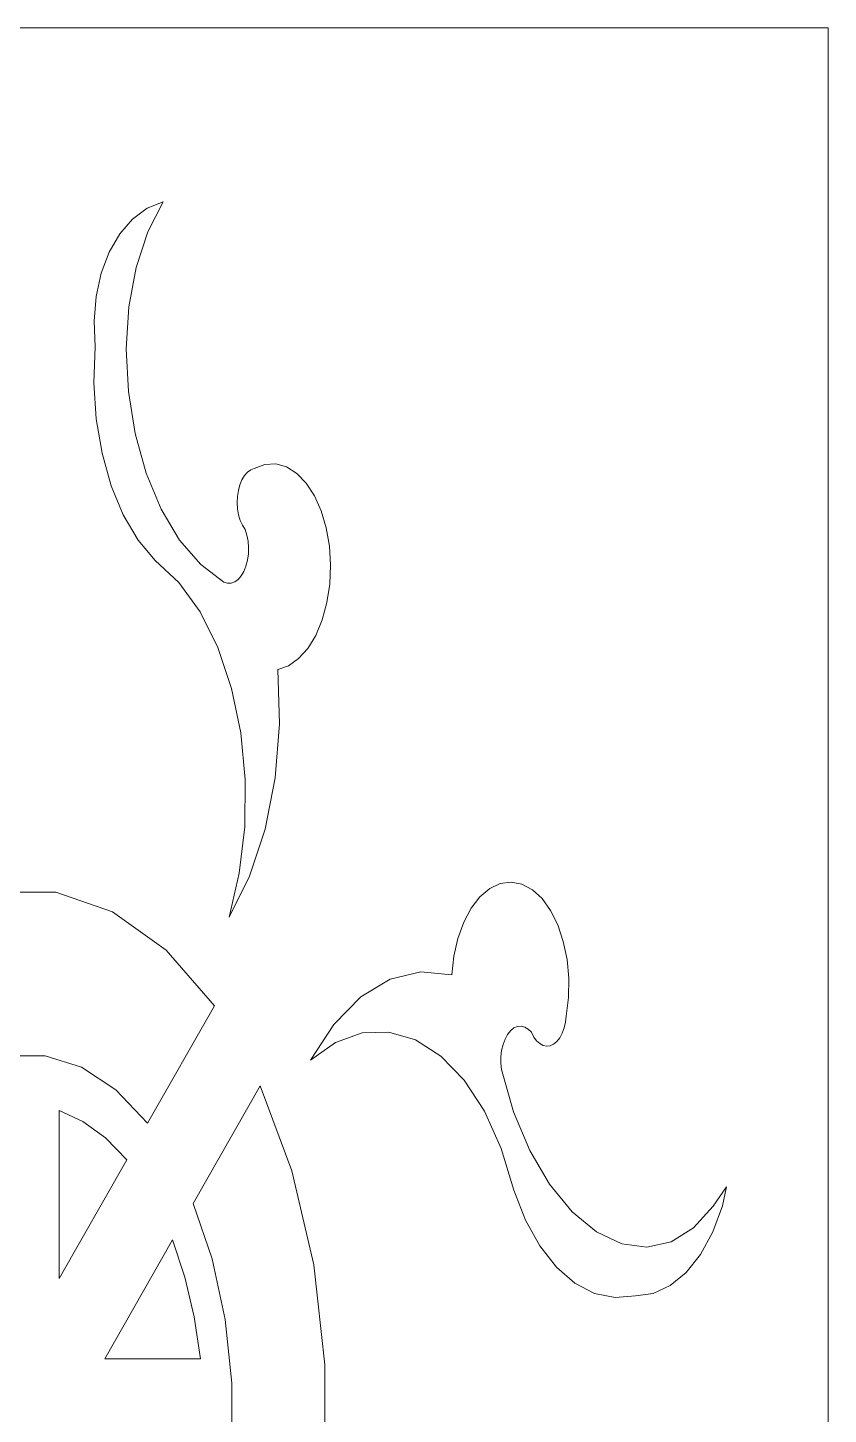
# Model space of a CAD drawing. Header units: centimetres. Extents: x -27 to -16.8, y -8.8 to 8.7.
# Drawn here: x -24.481 to -21.963, y 4.34 to 8.701 of the extents above; entities that cross this region are included whole.
import ezdxf

# ---------------------------------------------------------------- set-up
doc = ezdxf.new("R2010")
doc.units = ezdxf.units.CM
doc.header["$MEASUREMENT"] = 0
doc.layers.add('layer 1', color=7, linetype='Continuous')

msp = doc.modelspace()

# ---------------------------------------------------------------- linework, layer by layer
at = {"layer": 'layer 1', "color": 250, "lineweight": 20}
for points, knots in [([(-21.9627, -0.02055), (-21.9627, -0.02055), (-21.96271, 8.70077), (-21.96271, 8.70077), (-21.96271, 8.70077), (-21.96271, 8.70077), (-26.99913, 8.70077), (-26.99913, 8.70077), (-26.99913, 8.70077), (-26.99913, 8.70077), (-26.99912, -0.02055), (-26.99912, -0.02055), (-26.99912, -0.02055), (-26.99912, -0.02055), (-21.9627, -0.02055), (-21.9627, -0.02055)], [0, 0, 0, 0, 0.2, 0.2, 0.2, 0.2, 0.4, 0.4, 0.4, 0.4, 0.6, 0.6, 0.6, 0.6, 1, 1, 1, 1]), ([(-24.27281, 7.58416), (-24.27281, 7.58416), (-24.26929, 7.69753), (-24.26929, 7.69753), (-24.26929, 7.69753), (-24.26929, 7.69753), (-24.2722, 7.77758), (-24.2722, 7.77758), (-24.2722, 7.77758), (-24.2722, 7.77758), (-24.26547, 7.85547), (-24.26547, 7.85547), (-24.26547, 7.85547), (-24.26547, 7.85547), (-24.24941, 7.92903), (-24.24941, 7.92903), (-24.24941, 7.92903), (-24.24941, 7.92903), (-24.22439, 7.99523), (-24.22439, 7.99523), (-24.22439, 7.99523), (-24.22439, 7.99523), (-24.19127, 8.05235), (-24.19127, 8.05235), (-24.19127, 8.05235), (-24.19127, 8.05235), (-24.15111, 8.09908), (-24.15111, 8.09908), (-24.15111, 8.09908), (-24.15111, 8.09908), (-24.10522, 8.13327), (-24.10522, 8.13327), (-24.10522, 8.13327), (-24.10522, 8.13327), (-24.05488, 8.1536), (-24.05488, 8.1536), (-24.05488, 8.1536), (-24.05488, 8.1536), (-24.10353, 8.05884), (-24.10353, 8.05884), (-24.10353, 8.05884), (-24.10353, 8.05884), (-24.13994, 7.9472), (-24.13994, 7.9472), (-24.13994, 7.9472), (-24.13994, 7.9472), (-24.16266, 7.82301), (-24.16266, 7.82301), (-24.16266, 7.82301), (-24.16266, 7.82301), (-24.17092, 7.69104), (-24.17092, 7.69104), (-24.17092, 7.69104), (-24.17092, 7.69104), (-24.16442, 7.55689), (-24.16442, 7.55689), (-24.16442, 7.55689), (-24.16442, 7.55689), (-24.14331, 7.42448), (-24.14331, 7.42448), (-24.14331, 7.42448), (-24.14331, 7.42448), (-24.10843, 7.29943), (-24.10843, 7.29943), (-24.10843, 7.29943), (-24.10843, 7.29943), (-24.06108, 7.18649), (-24.06108, 7.18649), (-24.06108, 7.18649), (-24.06108, 7.18649), (-24.0031, 7.08913), (-24.0031, 7.08913), (-24.0031, 7.08913), (-24.0031, 7.08913), (-23.93655, 7.01211), (-23.93655, 7.01211), (-23.93655, 7.01211), (-23.93655, 7.01211), (-23.86403, 6.95759), (-23.86403, 6.95759), (-23.86403, 6.95759), (-23.86403, 6.95759), (-23.85263, 6.95369), (-23.85263, 6.95369), (-23.85263, 6.95369), (-23.85263, 6.95369), (-23.84108, 6.95413), (-23.84108, 6.95413), (-23.84108, 6.95413), (-23.84108, 6.95413), (-23.82976, 6.95802), (-23.82976, 6.95802), (-23.82976, 6.95802), (-23.82976, 6.95802), (-23.81905, 6.96581), (-23.81905, 6.96581), (-23.81905, 6.96581), (-23.81905, 6.96581), (-23.80941, 6.97706), (-23.80941, 6.97706), (-23.80941, 6.97706), (-23.80941, 6.97706), (-23.80108, 6.99091), (-23.80108, 6.99091), (-23.80108, 6.99091), (-23.80108, 6.99091), (-23.79442, 7.00778), (-23.79442, 7.00778), (-23.79442, 7.00778), (-23.79442, 7.00778), (-23.7896, 7.02596), (-23.7896, 7.02596), (-23.7896, 7.02596), (-23.7896, 7.02596), (-23.78693, 7.04586), (-23.78693, 7.04586), (-23.78693, 7.04586), (-23.78693, 7.04586), (-23.78631, 7.0662), (-23.78631, 7.0662), (-23.78631, 7.0662), (-23.78631, 7.0662), (-23.788, 7.0861), (-23.788, 7.0861), (-23.788, 7.0861), (-23.788, 7.0861), (-23.79167, 7.10514), (-23.79167, 7.10514), (-23.79167, 7.10514), (-23.79167, 7.10514), (-23.79741, 7.12288), (-23.79741, 7.12288), (-23.79741, 7.12288), (-23.79741, 7.12288), (-23.80574, 7.13586), (-23.80574, 7.13586), (-23.80574, 7.13586), (-23.80574, 7.13586), (-23.81255, 7.15144), (-23.81255, 7.15144), (-23.81255, 7.15144), (-23.81255, 7.15144), (-23.81768, 7.16875), (-23.81768, 7.16875), (-23.81768, 7.16875), (-23.81768, 7.16875), (-23.82089, 7.18779), (-23.82089, 7.18779), (-23.82089, 7.18779), (-23.82089, 7.18779), (-23.82211, 7.20726), (-23.82211, 7.20726), (-23.82211, 7.20726), (-23.82211, 7.20726), (-23.82127, 7.22673), (-23.82127, 7.22673), (-23.82127, 7.22673), (-23.82127, 7.22673), (-23.81836, 7.24534), (-23.81836, 7.24534), (-23.81836, 7.24534), (-23.81836, 7.24534), (-23.81362, 7.26308), (-23.81362, 7.26308), (-23.81362, 7.26308), (-23.81362, 7.26308), (-23.80704, 7.27909), (-23.80704, 7.27909), (-23.80704, 7.27909), (-23.80704, 7.27909), (-23.79894, 7.29251), (-23.79894, 7.29251), (-23.79894, 7.29251), (-23.79894, 7.29251), (-23.7896, 7.30333), (-23.7896, 7.30333), (-23.7896, 7.30333), (-23.7896, 7.30333), (-23.77928, 7.31068), (-23.77928, 7.31068), (-23.77928, 7.31068), (-23.77928, 7.31068), (-23.76841, 7.31458), (-23.76841, 7.31458), (-23.76841, 7.31458), (-23.76841, 7.31458), (-23.73483, 7.32712), (-23.73483, 7.32712), (-23.73483, 7.32712), (-23.73483, 7.32712), (-23.70057, 7.32885), (-23.70057, 7.32885), (-23.70057, 7.32885), (-23.70057, 7.32885), (-23.66668, 7.31933), (-23.66668, 7.31933), (-23.66668, 7.31933), (-23.66668, 7.31933), (-23.6344, 7.299), (-23.6344, 7.299), (-23.6344, 7.299), (-23.6344, 7.299), (-23.60487, 7.26827), (-23.60487, 7.26827), (-23.60487, 7.26827), (-23.60487, 7.26827), (-23.57902, 7.2289), (-23.57902, 7.2289), (-23.57902, 7.2289), (-23.57902, 7.2289), (-23.55783, 7.1813), (-23.55783, 7.1813), (-23.55783, 7.1813), (-23.55783, 7.1813), (-23.54192, 7.12808), (-23.54192, 7.12808), (-23.54192, 7.12808), (-23.54192, 7.12808), (-23.5319, 7.07053), (-23.5319, 7.07053), (-23.5319, 7.07053), (-23.5319, 7.07053), (-23.52815, 7.01081), (-23.52815, 7.01081), (-23.52815, 7.01081), (-23.52815, 7.01081), (-23.53083, 6.95066), (-23.53083, 6.95066), (-23.53083, 6.95066), (-23.53083, 6.95066), (-23.5397, 6.89268), (-23.5397, 6.89268), (-23.5397, 6.89268), (-23.5397, 6.89268), (-23.55454, 6.83816), (-23.55454, 6.83816), (-23.55454, 6.83816), (-23.55454, 6.83816), (-23.57489, 6.78969), (-23.57489, 6.78969), (-23.57489, 6.78969), (-23.57489, 6.78969), (-23.59998, 6.74859), (-23.59998, 6.74859), (-23.59998, 6.74859), (-23.59998, 6.74859), (-23.62897, 6.71657), (-23.62897, 6.71657), (-23.62897, 6.71657), (-23.62897, 6.71657), (-23.66079, 6.69407), (-23.66079, 6.69407), (-23.66079, 6.69407), (-23.66079, 6.69407), (-23.69444, 6.68282), (-23.69444, 6.68282), (-23.69444, 6.68282), (-23.69444, 6.68282), (-23.68886, 6.51146), (-23.68886, 6.51146), (-23.68886, 6.51146), (-23.68886, 6.51146), (-23.70225, 6.34184), (-23.70225, 6.34184), (-23.70225, 6.34184), (-23.70225, 6.34184), (-23.73407, 6.18), (-23.73407, 6.18), (-23.73407, 6.18), (-23.73407, 6.18), (-23.78302, 6.03202), (-23.78302, 6.03202), (-23.78302, 6.03202), (-23.78302, 6.03202), (-23.84743, 5.9035), (-23.84743, 5.9035), (-23.84743, 5.9035), (-23.84743, 5.9035), (-23.81553, 6.04154), (-23.81553, 6.04154), (-23.81553, 6.04154), (-23.81553, 6.04154), (-23.79848, 6.18736), (-23.79848, 6.18736), (-23.79848, 6.18736), (-23.79848, 6.18736), (-23.79695, 6.33621), (-23.79695, 6.33621), (-23.79695, 6.33621), (-23.79695, 6.33621), (-23.81094, 6.48333), (-23.81094, 6.48333), (-23.81094, 6.48333), (-23.81094, 6.48333), (-23.84001, 6.6231), (-23.84001, 6.6231), (-23.84001, 6.6231), (-23.84001, 6.6231), (-23.88315, 6.75118), (-23.88315, 6.75118), (-23.88315, 6.75118), (-23.88315, 6.75118), (-23.93899, 6.86369), (-23.93899, 6.86369), (-23.93899, 6.86369), (-23.93899, 6.86369), (-24.00547, 6.95586), (-24.00547, 6.95586), (-24.00547, 6.95586), (-24.00547, 6.95586), (-24.08051, 7.02552), (-24.08051, 7.02552), (-24.08051, 7.02552), (-24.08051, 7.02552), (-24.13398, 7.08957), (-24.13398, 7.08957), (-24.13398, 7.08957), (-24.13398, 7.08957), (-24.18033, 7.16875), (-24.18033, 7.16875), (-24.18033, 7.16875), (-24.18033, 7.16875), (-24.21843, 7.26049), (-24.21843, 7.26049), (-24.21843, 7.26049), (-24.21843, 7.26049), (-24.24703, 7.36261), (-24.24703, 7.36261), (-24.24703, 7.36261), (-24.24703, 7.36261), (-24.26539, 7.47122), (-24.26539, 7.47122), (-24.26539, 7.47122), (-24.26539, 7.47122), (-24.27281, 7.58416), (-24.27281, 7.58416)], [0, 0, 0, 0, 0.0117647, 0.0117647, 0.0117647, 0.0117647, 0.0235294, 0.0235294, 0.0235294, 0.0235294, 0.0352941, 0.0352941, 0.0352941, 0.0352941, 0.0470588, 0.0470588, 0.0470588, 0.0470588, 0.0588235, 0.0588235, 0.0588235, 0.0588235, 0.0705882, 0.0705882, 0.0705882, 0.0705882, 0.0823529, 0.0823529, 0.0823529, 0.0823529, 0.0941176, 0.0941176, 0.0941176, 0.0941176, 0.1058824, 0.1058824, 0.1058824, 0.1058824, 0.1176471, 0.1176471, 0.1176471, 0.1176471, 0.1294118, 0.1294118, 0.1294118, 0.1294118, 0.1411765, 0.1411765, 0.1411765, 0.1411765, 0.1529412, 0.1529412, 0.1529412, 0.1529412, 0.1647059, 0.1647059, 0.1647059, 0.1647059, 0.1764706, 0.1764706, 0.1764706, 0.1764706, 0.1882353, 0.1882353, 0.1882353, 0.1882353, 0.2, 0.2, 0.2, 0.2, 0.2117647, 0.2117647, 0.2117647, 0.2117647, 0.2235294, 0.2235294, 0.2235294, 0.2235294, 0.2352941, 0.2352941, 0.2352941, 0.2352941, 0.2470588, 0.2470588, 0.2470588, 0.2470588, 0.2588235, 0.2588235, 0.2588235, 0.2588235, 0.2705882, 0.2705882, 0.2705882, 0.2705882, 0.2823529, 0.2823529, 0.2823529, 0.2823529, 0.2941176, 0.2941176, 0.2941176, 0.2941176, 0.3058824, 0.3058824, 0.3058824, 0.3058824, 0.3176471, 0.3176471, 0.3176471, 0.3176471, 0.3294118, 0.3294118, 0.3294118, 0.3294118, 0.3411765, 0.3411765, 0.3411765, 0.3411765, 0.3529412, 0.3529412, 0.3529412, 0.3529412, 0.3647059, 0.3647059, 0.3647059, 0.3647059, 0.3764706, 0.3764706, 0.3764706, 0.3764706, 0.3882353, 0.3882353, 0.3882353, 0.3882353, 0.4, 0.4, 0.4, 0.4, 0.4117647, 0.4117647, 0.4117647, 0.4117647, 0.4235294, 0.4235294, 0.4235294, 0.4235294, 0.4352941, 0.4352941, 0.4352941, 0.4352941, 0.4470588, 0.4470588, 0.4470588, 0.4470588, 0.4588235, 0.4588235, 0.4588235, 0.4588235, 0.4705882, 0.4705882, 0.4705882, 0.4705882, 0.4823529, 0.4823529, 0.4823529, 0.4823529, 0.4941176, 0.4941176, 0.4941176, 0.4941176, 0.5058824, 0.5058824, 0.5058824, 0.5058824, 0.5176471, 0.5176471, 0.5176471, 0.5176471, 0.5294118, 0.5294118, 0.5294118, 0.5294118, 0.5411765, 0.5411765, 0.5411765, 0.5411765, 0.5529412, 0.5529412, 0.5529412, 0.5529412, 0.5647059, 0.5647059, 0.5647059, 0.5647059, 0.5764706, 0.5764706, 0.5764706, 0.5764706, 0.5882353, 0.5882353, 0.5882353, 0.5882353, 0.6, 0.6, 0.6, 0.6, 0.6117647, 0.6117647, 0.6117647, 0.6117647, 0.6235294, 0.6235294, 0.6235294, 0.6235294, 0.6352941, 0.6352941, 0.6352941, 0.6352941, 0.6470588, 0.6470588, 0.6470588, 0.6470588, 0.6588235, 0.6588235, 0.6588235, 0.6588235, 0.6705882, 0.6705882, 0.6705882, 0.6705882, 0.6823529, 0.6823529, 0.6823529, 0.6823529, 0.6941176, 0.6941176, 0.6941176, 0.6941176, 0.7058824, 0.7058824, 0.7058824, 0.7058824, 0.7176471, 0.7176471, 0.7176471, 0.7176471, 0.7294118, 0.7294118, 0.7294118, 0.7294118, 0.7411765, 0.7411765, 0.7411765, 0.7411765, 0.7529412, 0.7529412, 0.7529412, 0.7529412, 0.7647059, 0.7647059, 0.7647059, 0.7647059, 0.7764706, 0.7764706, 0.7764706, 0.7764706, 0.7882353, 0.7882353, 0.7882353, 0.7882353, 0.8, 0.8, 0.8, 0.8, 0.8117647, 0.8117647, 0.8117647, 0.8117647, 0.8235294, 0.8235294, 0.8235294, 0.8235294, 0.8352941, 0.8352941, 0.8352941, 0.8352941, 0.8470588, 0.8470588, 0.8470588, 0.8470588, 0.8588235, 0.8588235, 0.8588235, 0.8588235, 0.8705882, 0.8705882, 0.8705882, 0.8705882, 0.8823529, 0.8823529, 0.8823529, 0.8823529, 0.8941176, 0.8941176, 0.8941176, 0.8941176, 0.9058824, 0.9058824, 0.9058824, 0.9058824, 0.9176471, 0.9176471, 0.9176471, 0.9176471, 0.9294118, 0.9294118, 0.9294118, 0.9294118, 0.9411765, 0.9411765, 0.9411765, 0.9411765, 0.9529412, 0.9529412, 0.9529412, 0.9529412, 0.9647059, 0.9647059, 0.9647059, 0.9647059, 0.9764706, 0.9764706, 0.9764706, 0.9764706, 1, 1, 1, 1]), ([(-24.76451, 5.36001), (-24.76451, 5.36001), (-24.65597, 5.43141), (-24.65597, 5.43141), (-24.65597, 5.43141), (-24.65597, 5.43141), (-24.54191, 5.46776), (-24.54191, 5.46776), (-24.54191, 5.46776), (-24.54191, 5.46776), (-24.42595, 5.46776), (-24.42595, 5.46776), (-24.42595, 5.46776), (-24.42595, 5.46776), (-24.3119, 5.43141), (-24.3119, 5.43141), (-24.3119, 5.43141), (-24.3119, 5.43141), (-24.20335, 5.36001), (-24.20335, 5.36001), (-24.20335, 5.36001), (-24.20335, 5.36001), (-24.10384, 5.25573), (-24.10384, 5.25573), (-24.10384, 5.25573), (-24.10384, 5.25573), (-23.89363, 5.62483), (-23.89363, 5.62483), (-23.89363, 5.62483), (-23.89363, 5.62483), (-24.04578, 5.80008), (-24.04578, 5.80008), (-24.04578, 5.80008), (-24.04578, 5.80008), (-24.21429, 5.92038), (-24.21429, 5.92038), (-24.21429, 5.92038), (-24.21429, 5.92038), (-24.39291, 5.98182), (-24.39291, 5.98182), (-24.39291, 5.98182), (-24.39291, 5.98182), (-24.57488, 5.98182), (-24.57488, 5.98182), (-24.57488, 5.98182), (-24.57488, 5.98182), (-24.7535, 5.92038), (-24.7535, 5.92038), (-24.7535, 5.92038), (-24.7535, 5.92038), (-24.92209, 5.80008), (-24.92209, 5.80008), (-24.92209, 5.80008), (-24.92209, 5.80008), (-25.07423, 5.62483), (-25.07423, 5.62483), (-25.07423, 5.62483), (-25.07423, 5.62483), (-24.86403, 5.25573), (-24.86403, 5.25573), (-24.86403, 5.25573), (-24.86403, 5.25573), (-24.76451, 5.36001), (-24.76451, 5.36001)], [0, 0, 0, 0, 0.0588235, 0.0588235, 0.0588235, 0.0588235, 0.1176471, 0.1176471, 0.1176471, 0.1176471, 0.1764706, 0.1764706, 0.1764706, 0.1764706, 0.2352941, 0.2352941, 0.2352941, 0.2352941, 0.2941176, 0.2941176, 0.2941176, 0.2941176, 0.3529412, 0.3529412, 0.3529412, 0.3529412, 0.4117647, 0.4117647, 0.4117647, 0.4117647, 0.4705882, 0.4705882, 0.4705882, 0.4705882, 0.5294118, 0.5294118, 0.5294118, 0.5294118, 0.5882353, 0.5882353, 0.5882353, 0.5882353, 0.6470588, 0.6470588, 0.6470588, 0.6470588, 0.7058824, 0.7058824, 0.7058824, 0.7058824, 0.7647059, 0.7647059, 0.7647059, 0.7647059, 0.8235294, 0.8235294, 0.8235294, 0.8235294, 0.8823529, 0.8823529, 0.8823529, 0.8823529, 1, 1, 1, 1]), ([(-23.10804, 5.39074), (-23.10804, 5.39074), (-23.1811, 5.46646), (-23.1811, 5.46646), (-23.1811, 5.46646), (-23.1811, 5.46646), (-23.2608, 5.51752), (-23.2608, 5.51752), (-23.2608, 5.51752), (-23.2608, 5.51752), (-23.34449, 5.54218), (-23.34449, 5.54218), (-23.34449, 5.54218), (-23.34449, 5.54218), (-23.42939, 5.53959), (-23.42939, 5.53959), (-23.42939, 5.53959), (-23.42939, 5.53959), (-23.51247, 5.50973), (-23.51247, 5.50973), (-23.51247, 5.50973), (-23.51247, 5.50973), (-23.5911, 5.45348), (-23.5911, 5.45348), (-23.5911, 5.45348), (-23.5911, 5.45348), (-23.51782, 5.56642), (-23.51782, 5.56642), (-23.51782, 5.56642), (-23.51782, 5.56642), (-23.43345, 5.65253), (-23.43345, 5.65253), (-23.43345, 5.65253), (-23.43345, 5.65253), (-23.34127, 5.70835), (-23.34127, 5.70835), (-23.34127, 5.70835), (-23.34127, 5.70835), (-23.24459, 5.73171), (-23.24459, 5.73171), (-23.24459, 5.73171), (-23.24459, 5.73171), (-23.14721, 5.72219), (-23.14721, 5.72219), (-23.14721, 5.72219), (-23.14721, 5.72219), (-23.14063, 5.78104), (-23.14063, 5.78104), (-23.14063, 5.78104), (-23.14063, 5.78104), (-23.12793, 5.83686), (-23.12793, 5.83686), (-23.12793, 5.83686), (-23.12793, 5.83686), (-23.10958, 5.88792), (-23.10958, 5.88792), (-23.10958, 5.88792), (-23.10958, 5.88792), (-23.08617, 5.93206), (-23.08617, 5.93206), (-23.08617, 5.93206), (-23.08617, 5.93206), (-23.05855, 5.96754), (-23.05855, 5.96754), (-23.05855, 5.96754), (-23.05855, 5.96754), (-23.02765, 5.9935), (-23.02765, 5.9935), (-23.02765, 5.9935), (-23.02765, 5.9935), (-22.99453, 6.00951), (-22.99453, 6.00951), (-22.99453, 6.00951), (-22.99453, 6.00951), (-22.96034, 6.01384), (-22.96034, 6.01384), (-22.96034, 6.01384), (-22.96034, 6.01384), (-22.92622, 6.00735), (-22.92622, 6.00735), (-22.92622, 6.00735), (-22.92622, 6.00735), (-22.89341, 5.98961), (-22.89341, 5.98961), (-22.89341, 5.98961), (-22.89341, 5.98961), (-22.86304, 5.96192), (-22.86304, 5.96192), (-22.86304, 5.96192), (-22.86304, 5.96192), (-22.83604, 5.9247), (-22.83604, 5.9247), (-22.83604, 5.9247), (-22.83604, 5.9247), (-22.81347, 5.87927), (-22.81347, 5.87927), (-22.81347, 5.87927), (-22.81347, 5.87927), (-22.79611, 5.82734), (-22.79611, 5.82734), (-22.79611, 5.82734), (-22.79611, 5.82734), (-22.78448, 5.77066), (-22.78448, 5.77066), (-22.78448, 5.77066), (-22.78448, 5.77066), (-22.77905, 5.71137), (-22.77905, 5.71137), (-22.77905, 5.71137), (-22.77905, 5.71137), (-22.77989, 5.65123), (-22.77989, 5.65123), (-22.77989, 5.65123), (-22.77989, 5.65123), (-22.78715, 5.59238), (-22.78715, 5.59238), (-22.78715, 5.59238), (-22.78715, 5.59238), (-22.78945, 5.57334), (-22.78945, 5.57334), (-22.78945, 5.57334), (-22.78945, 5.57334), (-22.79366, 5.55517), (-22.79366, 5.55517), (-22.79366, 5.55517), (-22.79366, 5.55517), (-22.79978, 5.53872), (-22.79978, 5.53872), (-22.79978, 5.53872), (-22.79978, 5.53872), (-22.80743, 5.52444), (-22.80743, 5.52444), (-22.80743, 5.52444), (-22.80743, 5.52444), (-22.81645, 5.51276), (-22.81645, 5.51276), (-22.81645, 5.51276), (-22.81645, 5.51276), (-22.82655, 5.50454), (-22.82655, 5.50454), (-22.82655, 5.50454), (-22.82655, 5.50454), (-22.83734, 5.49935), (-22.83734, 5.49935), (-22.83734, 5.49935), (-22.83734, 5.49935), (-22.84843, 5.49805), (-22.84843, 5.49805), (-22.84843, 5.49805), (-22.84843, 5.49805), (-22.85952, 5.50021), (-22.85952, 5.50021), (-22.85952, 5.50021), (-22.85952, 5.50021), (-22.87023, 5.50584), (-22.87023, 5.50584), (-22.87023, 5.50584), (-22.87023, 5.50584), (-22.88009, 5.51492), (-22.88009, 5.51492), (-22.88009, 5.51492), (-22.88009, 5.51492), (-22.88889, 5.52661), (-22.88889, 5.52661), (-22.88889, 5.52661), (-22.88889, 5.52661), (-22.89631, 5.54132), (-22.89631, 5.54132), (-22.89631, 5.54132), (-22.89631, 5.54132), (-22.90641, 5.55127), (-22.90641, 5.55127), (-22.90641, 5.55127), (-22.90641, 5.55127), (-22.91735, 5.55776), (-22.91735, 5.55776), (-22.91735, 5.55776), (-22.91735, 5.55776), (-22.92874, 5.56079), (-22.92874, 5.56079), (-22.92874, 5.56079), (-22.92874, 5.56079), (-22.94029, 5.55993), (-22.94029, 5.55993), (-22.94029, 5.55993), (-22.94029, 5.55993), (-22.95154, 5.55517), (-22.95154, 5.55517), (-22.95154, 5.55517), (-22.95154, 5.55517), (-22.96209, 5.54651), (-22.96209, 5.54651), (-22.96209, 5.54651), (-22.96209, 5.54651), (-22.9715, 5.53483), (-22.9715, 5.53483), (-22.9715, 5.53483), (-22.9715, 5.53483), (-22.97954, 5.52012), (-22.97954, 5.52012), (-22.97954, 5.52012), (-22.97954, 5.52012), (-22.98581, 5.50324), (-22.98581, 5.50324), (-22.98581, 5.50324), (-22.98581, 5.50324), (-22.99025, 5.48463), (-22.99025, 5.48463), (-22.99025, 5.48463), (-22.99025, 5.48463), (-22.99254, 5.46473), (-22.99254, 5.46473), (-22.99254, 5.46473), (-22.99254, 5.46473), (-22.99269, 5.44439), (-22.99269, 5.44439), (-22.99269, 5.44439), (-22.99269, 5.44439), (-22.99063, 5.42449), (-22.99063, 5.42449), (-22.99063, 5.42449), (-22.99063, 5.42449), (-22.95253, 5.29164), (-22.95253, 5.29164), (-22.95253, 5.29164), (-22.95253, 5.29164), (-22.90144, 5.16962), (-22.90144, 5.16962), (-22.90144, 5.16962), (-22.90144, 5.16962), (-22.8394, 5.0636), (-22.8394, 5.0636), (-22.8394, 5.0636), (-22.8394, 5.0636), (-22.76864, 4.97706), (-22.76864, 4.97706), (-22.76864, 4.97706), (-22.76864, 4.97706), (-22.69207, 4.91389), (-22.69207, 4.91389), (-22.69207, 4.91389), (-22.69207, 4.91389), (-22.61252, 4.87624), (-22.61252, 4.87624), (-22.61252, 4.87624), (-22.61252, 4.87624), (-22.53304, 4.86585), (-22.53304, 4.86585), (-22.53304, 4.86585), (-22.53304, 4.86585), (-22.4567, 4.88273), (-22.4567, 4.88273), (-22.4567, 4.88273), (-22.4567, 4.88273), (-22.3864, 4.926), (-22.3864, 4.926), (-22.3864, 4.926), (-22.3864, 4.926), (-22.3249, 4.9948), (-22.3249, 4.9948), (-22.3249, 4.9948), (-22.3249, 4.9948), (-22.28276, 5.05582), (-22.28276, 5.05582), (-22.28276, 5.05582), (-22.28276, 5.05582), (-22.29576, 4.99567), (-22.29576, 4.99567), (-22.29576, 4.99567), (-22.29576, 4.99567), (-22.32605, 4.91389), (-22.32605, 4.91389), (-22.32605, 4.91389), (-22.32605, 4.91389), (-22.36437, 4.84292), (-22.36437, 4.84292), (-22.36437, 4.84292), (-22.36437, 4.84292), (-22.40943, 4.78624), (-22.40943, 4.78624), (-22.40943, 4.78624), (-22.40943, 4.78624), (-22.45976, 4.74469), (-22.45976, 4.74469), (-22.45976, 4.74469), (-22.45976, 4.74469), (-22.51354, 4.72003), (-22.51354, 4.72003), (-22.51354, 4.72003), (-22.51354, 4.72003), (-22.569, 4.71311), (-22.569, 4.71311), (-22.569, 4.71311), (-22.569, 4.71311), (-22.63355, 4.70705), (-22.63355, 4.70705), (-22.63355, 4.70705), (-22.63355, 4.70705), (-22.69789, 4.72003), (-22.69789, 4.72003), (-22.69789, 4.72003), (-22.69789, 4.72003), (-22.75992, 4.75205), (-22.75992, 4.75205), (-22.75992, 4.75205), (-22.75992, 4.75205), (-22.8179, 4.80225), (-22.8179, 4.80225), (-22.8179, 4.80225), (-22.8179, 4.80225), (-22.87023, 4.86932), (-22.87023, 4.86932), (-22.87023, 4.86932), (-22.87023, 4.86932), (-22.91528, 4.95067), (-22.91528, 4.95067), (-22.91528, 4.95067), (-22.91528, 4.95067), (-22.95185, 5.04457), (-22.95185, 5.04457), (-22.95185, 5.04457), (-22.95185, 5.04457), (-22.99147, 5.17611), (-22.99147, 5.17611), (-22.99147, 5.17611), (-22.99147, 5.17611), (-23.0441, 5.29294), (-23.0441, 5.29294), (-23.0441, 5.29294), (-23.0441, 5.29294), (-23.10804, 5.39074), (-23.10804, 5.39074)], [0, 0, 0, 0, 0.0119048, 0.0119048, 0.0119048, 0.0119048, 0.0238095, 0.0238095, 0.0238095, 0.0238095, 0.0357143, 0.0357143, 0.0357143, 0.0357143, 0.047619, 0.047619, 0.047619, 0.047619, 0.0595238, 0.0595238, 0.0595238, 0.0595238, 0.0714286, 0.0714286, 0.0714286, 0.0714286, 0.0833333, 0.0833333, 0.0833333, 0.0833333, 0.0952381, 0.0952381, 0.0952381, 0.0952381, 0.1071429, 0.1071429, 0.1071429, 0.1071429, 0.1190476, 0.1190476, 0.1190476, 0.1190476, 0.1309524, 0.1309524, 0.1309524, 0.1309524, 0.1428571, 0.1428571, 0.1428571, 0.1428571, 0.1547619, 0.1547619, 0.1547619, 0.1547619, 0.1666667, 0.1666667, 0.1666667, 0.1666667, 0.1785714, 0.1785714, 0.1785714, 0.1785714, 0.1904762, 0.1904762, 0.1904762, 0.1904762, 0.202381, 0.202381, 0.202381, 0.202381, 0.2142857, 0.2142857, 0.2142857, 0.2142857, 0.2261905, 0.2261905, 0.2261905, 0.2261905, 0.2380952, 0.2380952, 0.2380952, 0.2380952, 0.25, 0.25, 0.25, 0.25, 0.2619048, 0.2619048, 0.2619048, 0.2619048, 0.2738095, 0.2738095, 0.2738095, 0.2738095, 0.2857143, 0.2857143, 0.2857143, 0.2857143, 0.297619, 0.297619, 0.297619, 0.297619, 0.3095238, 0.3095238, 0.3095238, 0.3095238, 0.3214286, 0.3214286, 0.3214286, 0.3214286, 0.3333333, 0.3333333, 0.3333333, 0.3333333, 0.3452381, 0.3452381, 0.3452381, 0.3452381, 0.3571429, 0.3571429, 0.3571429, 0.3571429, 0.3690476, 0.3690476, 0.3690476, 0.3690476, 0.3809524, 0.3809524, 0.3809524, 0.3809524, 0.3928571, 0.3928571, 0.3928571, 0.3928571, 0.4047619, 0.4047619, 0.4047619, 0.4047619, 0.4166667, 0.4166667, 0.4166667, 0.4166667, 0.4285714, 0.4285714, 0.4285714, 0.4285714, 0.4404762, 0.4404762, 0.4404762, 0.4404762, 0.452381, 0.452381, 0.452381, 0.452381, 0.4642857, 0.4642857, 0.4642857, 0.4642857, 0.4761905, 0.4761905, 0.4761905, 0.4761905, 0.4880952, 0.4880952, 0.4880952, 0.4880952, 0.5, 0.5, 0.5, 0.5, 0.5119048, 0.5119048, 0.5119048, 0.5119048, 0.5238095, 0.5238095, 0.5238095, 0.5238095, 0.5357143, 0.5357143, 0.5357143, 0.5357143, 0.547619, 0.547619, 0.547619, 0.547619, 0.5595238, 0.5595238, 0.5595238, 0.5595238, 0.5714286, 0.5714286, 0.5714286, 0.5714286, 0.5833333, 0.5833333, 0.5833333, 0.5833333, 0.5952381, 0.5952381, 0.5952381, 0.5952381, 0.6071429, 0.6071429, 0.6071429, 0.6071429, 0.6190476, 0.6190476, 0.6190476, 0.6190476, 0.6309524, 0.6309524, 0.6309524, 0.6309524, 0.6428571, 0.6428571, 0.6428571, 0.6428571, 0.6547619, 0.6547619, 0.6547619, 0.6547619, 0.6666667, 0.6666667, 0.6666667, 0.6666667, 0.6785714, 0.6785714, 0.6785714, 0.6785714, 0.6904762, 0.6904762, 0.6904762, 0.6904762, 0.702381, 0.702381, 0.702381, 0.702381, 0.7142857, 0.7142857, 0.7142857, 0.7142857, 0.7261905, 0.7261905, 0.7261905, 0.7261905, 0.7380952, 0.7380952, 0.7380952, 0.7380952, 0.75, 0.75, 0.75, 0.75, 0.7619048, 0.7619048, 0.7619048, 0.7619048, 0.7738095, 0.7738095, 0.7738095, 0.7738095, 0.7857143, 0.7857143, 0.7857143, 0.7857143, 0.797619, 0.797619, 0.797619, 0.797619, 0.8095238, 0.8095238, 0.8095238, 0.8095238, 0.8214286, 0.8214286, 0.8214286, 0.8214286, 0.8333333, 0.8333333, 0.8333333, 0.8333333, 0.8452381, 0.8452381, 0.8452381, 0.8452381, 0.8571429, 0.8571429, 0.8571429, 0.8571429, 0.8690476, 0.8690476, 0.8690476, 0.8690476, 0.8809524, 0.8809524, 0.8809524, 0.8809524, 0.8928571, 0.8928571, 0.8928571, 0.8928571, 0.9047619, 0.9047619, 0.9047619, 0.9047619, 0.9166667, 0.9166667, 0.9166667, 0.9166667, 0.9285714, 0.9285714, 0.9285714, 0.9285714, 0.9404762, 0.9404762, 0.9404762, 0.9404762, 0.952381, 0.952381, 0.952381, 0.952381, 0.9642857, 0.9642857, 0.9642857, 0.9642857, 0.9761905, 0.9761905, 0.9761905, 0.9761905, 1, 1, 1, 1]), ([(-23.90067, 4.82864), (-23.90067, 4.82864), (-23.85997, 4.63825), (-23.85997, 4.63825), (-23.85997, 4.63825), (-23.85997, 4.63825), (-23.83932, 4.4379), (-23.83932, 4.4379), (-23.83932, 4.4379), (-23.83932, 4.4379), (-23.83932, 4.23453), (-23.83932, 4.23453), (-23.83932, 4.23453), (-23.83932, 4.23453), (-23.85997, 4.03461), (-23.85997, 4.03461), (-23.85997, 4.03461), (-23.85997, 4.03461), (-23.90067, 3.84379), (-23.90067, 3.84379), (-23.90067, 3.84379), (-23.90067, 3.84379), (-23.9601, 3.6694), (-23.9601, 3.6694), (-23.9601, 3.6694), (-23.9601, 3.6694), (-23.74982, 3.3003), (-23.74982, 3.3003), (-23.74982, 3.3003), (-23.74982, 3.3003), (-23.65008, 3.56728), (-23.65008, 3.56728), (-23.65008, 3.56728), (-23.65008, 3.56728), (-23.58138, 3.86326), (-23.58138, 3.86326), (-23.58138, 3.86326), (-23.58138, 3.86326), (-23.54635, 4.17654), (-23.54635, 4.17654), (-23.54635, 4.17654), (-23.54635, 4.17654), (-23.54635, 4.49589), (-23.54635, 4.49589), (-23.54635, 4.49589), (-23.54635, 4.49589), (-23.58139, 4.8096), (-23.58139, 4.8096), (-23.58139, 4.8096), (-23.58139, 4.8096), (-23.65008, 5.10558), (-23.65008, 5.10558), (-23.65008, 5.10558), (-23.65008, 5.10558), (-23.74982, 5.37256), (-23.74982, 5.37256), (-23.74982, 5.37256), (-23.74982, 5.37256), (-23.96011, 5.00346), (-23.96011, 5.00346), (-23.96011, 5.00346), (-23.96011, 5.00346), (-23.90067, 4.82864), (-23.90067, 4.82864)], [0, 0, 0, 0, 0.0588235, 0.0588235, 0.0588235, 0.0588235, 0.1176471, 0.1176471, 0.1176471, 0.1176471, 0.1764706, 0.1764706, 0.1764706, 0.1764706, 0.2352941, 0.2352941, 0.2352941, 0.2352941, 0.2941176, 0.2941176, 0.2941176, 0.2941176, 0.3529412, 0.3529412, 0.3529412, 0.3529412, 0.4117647, 0.4117647, 0.4117647, 0.4117647, 0.4705882, 0.4705882, 0.4705882, 0.4705882, 0.5294118, 0.5294118, 0.5294118, 0.5294118, 0.5882353, 0.5882353, 0.5882353, 0.5882353, 0.6470588, 0.6470588, 0.6470588, 0.6470588, 0.7058824, 0.7058824, 0.7058824, 0.7058824, 0.7647059, 0.7647059, 0.7647059, 0.7647059, 0.8235294, 0.8235294, 0.8235294, 0.8235294, 0.8823529, 0.8823529, 0.8823529, 0.8823529, 1, 1, 1, 1]), ([(-24.38227, 5.29554), (-24.38227, 5.29554), (-24.38227, 4.7672), (-24.38227, 4.7672), (-24.38227, 4.7672), (-24.38227, 4.7672), (-24.16947, 5.14063), (-24.16947, 5.14063), (-24.16947, 5.14063), (-24.16947, 5.14063), (-24.23609, 5.20943), (-24.23609, 5.20943), (-24.23609, 5.20943), (-24.23609, 5.20943), (-24.30746, 5.26135), (-24.30746, 5.26135), (-24.30746, 5.26135), (-24.30746, 5.26135), (-24.38227, 5.29554), (-24.38227, 5.29554)], [0, 0, 0, 0, 0.1666667, 0.1666667, 0.1666667, 0.1666667, 0.3333333, 0.3333333, 0.3333333, 0.3333333, 0.5, 0.5, 0.5, 0.5, 0.6666667, 0.6666667, 0.6666667, 0.6666667, 1, 1, 1, 1]), ([(-24.02574, 4.88836), (-24.02574, 4.88836), (-24.23854, 4.51493), (-24.23854, 4.51493), (-24.23854, 4.51493), (-24.23854, 4.51493), (-23.93754, 4.51493), (-23.93754, 4.51493), (-23.93754, 4.51493), (-23.93754, 4.51493), (-23.95697, 4.64604), (-23.95697, 4.64604), (-23.95697, 4.64604), (-23.95697, 4.64604), (-23.98649, 4.77152), (-23.98649, 4.77152), (-23.98649, 4.77152), (-23.98649, 4.77152), (-24.02574, 4.88836), (-24.02574, 4.88836)], [0, 0, 0, 0, 0.1666667, 0.1666667, 0.1666667, 0.1666667, 0.3333333, 0.3333333, 0.3333333, 0.3333333, 0.5, 0.5, 0.5, 0.5, 0.6666667, 0.6666667, 0.6666667, 0.6666667, 1, 1, 1, 1])]:
    msp.add_open_spline(points, degree=3, knots=knots, dxfattribs=at)

doc.saveas('drawing.dxf')
